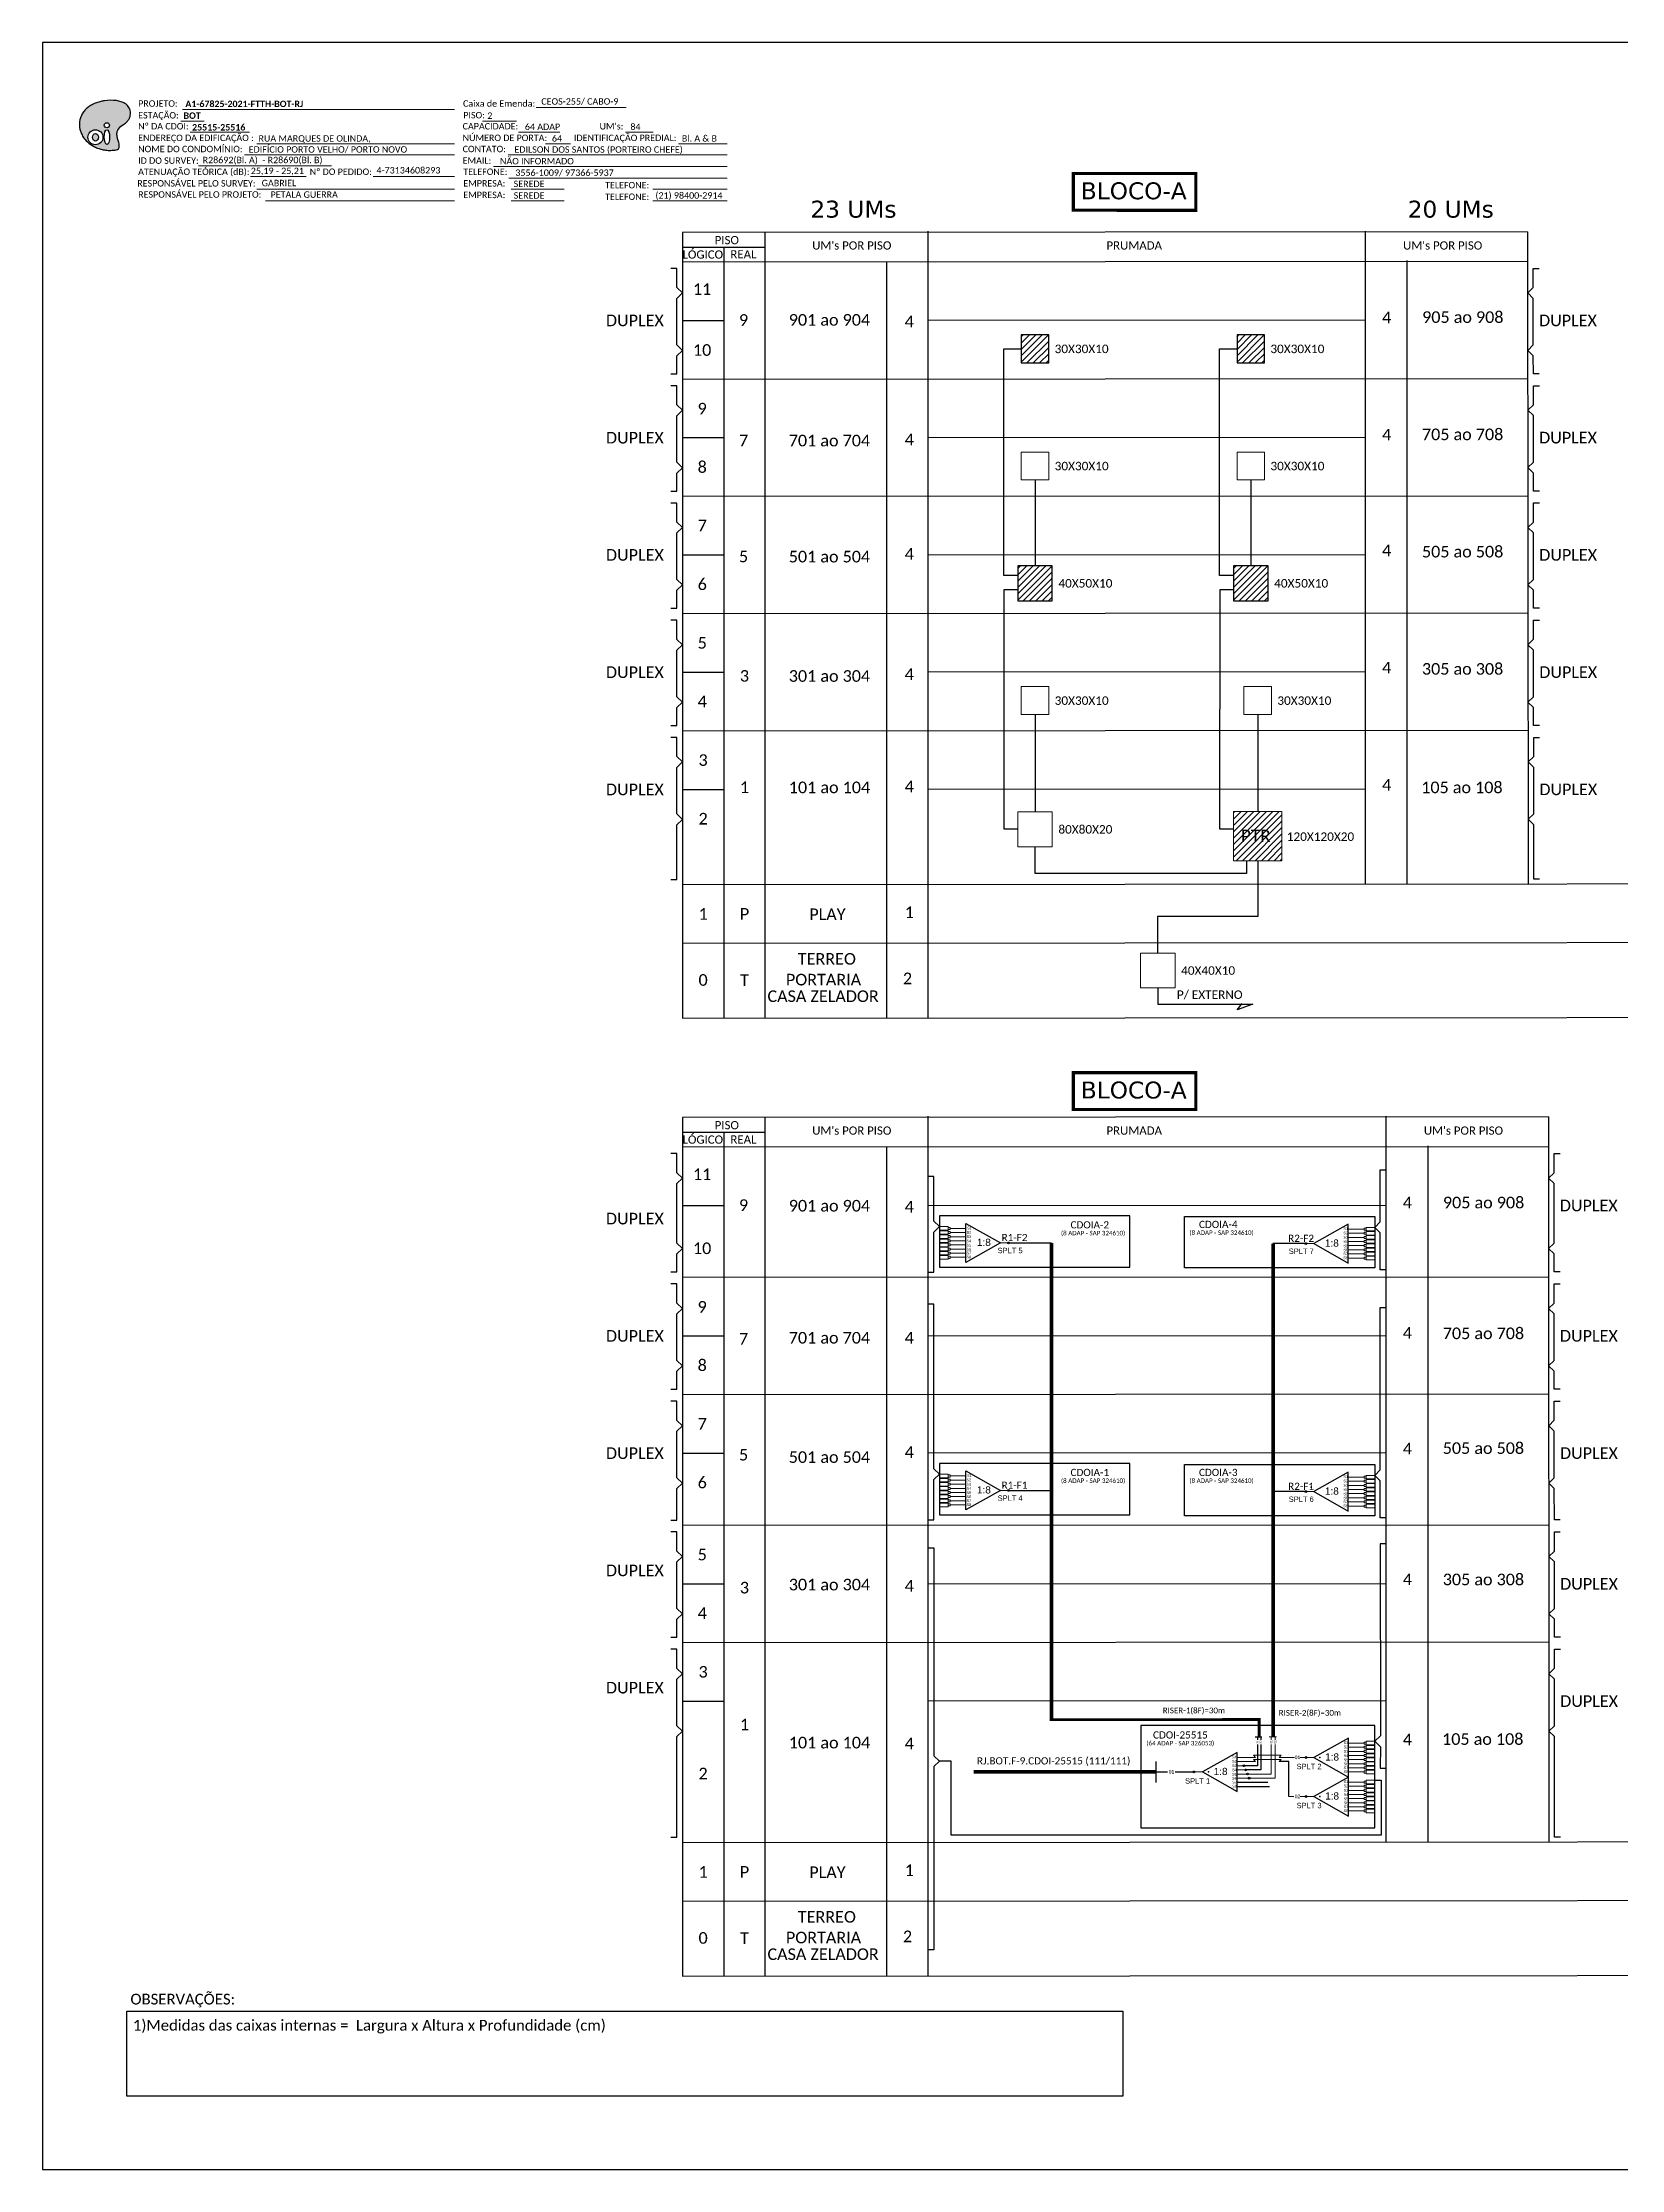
# Model space of a CAD drawing. Extents: x -4 to 1788, y 1 to 595.
# Drawn here: x -4 to 437, y 1 to 595 of the extents above; entities that cross this region are included whole.
import ezdxf
from ezdxf.enums import TextEntityAlignment as Align

# ---------------------------------------------------------------- set-up
doc = ezdxf.new("R2010")
doc.units = 0
doc.layers.add('CAP a instalar', color=1, linetype='Continuous')
doc.layers.add('label_cabos', color=7, linetype='Continuous')
doc.styles.add('ARIAL', font='arial.ttf')
doc.styles.add('MtXpl_Calibri', font='calibri.ttf')
doc.styles.add('siredit', font='verdana.ttf')
doc.styles.add('WMF-Calibri0', font='calibri.ttf')
doc.styles.add('WMF-Calibri1', font='calibrib.ttf')
doc.linetypes.add('RESERVA', pattern='A,0.5,-0.15,["RESERVA",Standard,S=0.18,R=0,X=0,Y=-0.1],-1.3', length=1.95)

# ---------------------------------------------------------------- blocks, each defined once
blk = doc.blocks.new('OI')
h = blk.add_hatch(color=40)
edge = h.paths.add_edge_path()
edge.add_spline(control_points=[(4.35, -0.67), (3.92, -0.99), (3.26, -1.5), (2.81, -2.59), (2.9, -3.5), (3.06, -4.27), (3.31, -4.85), (3.37, -5.39), (3.4, -5.88), (3.2, -6.4), (2.54, -6.61), (1.65, -6.63), (0.55, -6.67), (-0.56, -6.42), (-1.61, -6.14), (-2.77, -5.61), (-3.92, -4.77), (-4.89, -3.7), (-5.34, -2.65), (-5.6, -1.94), (-5.85, -0.96), (-5.71, 0.47), (-5.1, 2.02), (-4.14, 3.02), (-3.3, 3.61), (-2.37, 4.16), (-1.36, 4.44), (-0.56, 4.7), (0.79, 4.85), (2.24, 4.97), (3.79, 4.57), (4.67, 4.21), (5.44, 3.65), (5.76, 2.99), (6.03, 2.21), (6.01, 1.46), (5.72, 0.64), (5.31, 0.08), (4.88, -0.38), (4.51, -0.55), (4.35, -0.67)], knot_values=[0, 0, 0, 0, 1.60434, 2.417191, 3.427595, 4.282808, 4.776746, 5.304182, 5.888771, 6.258406, 6.858137, 7.79129, 8.986195, 10.124242, 11.187857, 12.242908, 13.953784, 15.414161, 16.515391, 17.349188, 17.675853, 19.552021, 21.515531, 22.568638, 23.63245, 24.621084, 25.782718, 26.745347, 27.142653, 29.870543, 31.004649, 31.921532, 32.709589, 33.801391, 34.042471, 35.192333, 35.971461, 36.628871, 37.254359, 37.836911, 37.836911, 37.836911, 37.836911], degree=3, periodic=0)
h.paths.add_polyline_path([(1.13, -0.87, -1), (-0.04, -0.87, -1)], flags=16)
edge = h.paths.add_edge_path(flags=16)
edge.add_ellipse((0.56, -3.59), major_axis=(-0.02, 1.71), ratio=0.361305, start_angle=0, end_angle=360)
h.paths.add_polyline_path([(-0.36, -3.62, -1), (-3.8, -3.62, -1)], flags=16)
edge = h.paths.add_edge_path(flags=0)
edge.add_ellipse((-2.08, -3.62), major_axis=(0, 0.885), ratio=0.758294, start_angle=0, end_angle=360)
at = {"color": 40}
for centre, radius in [((-2.08, -3.62), 1.72), ((0.54, -0.87), 0.587)]:
    blk.add_circle(centre, radius, dxfattribs=at)
blk.add_ellipse((-2.08, -3.62), major_axis=(0, 0.885), ratio=0.758294, start_param=-3.141592653589792, end_param=3.141592653589792, dxfattribs=at)
blk.add_ellipse((0.56, -3.59), major_axis=(-0.02, 1.71), ratio=0.361305, dxfattribs=at)
at = {"color": 40, "start_tangent": (-0.800898, -0.598801), "end_tangent": (-0.800898, -0.598801)}
blk.add_spline([(4.35, -0.67), (3.2, -1.78), (2.9, -2.54), (2.92, -3.55), (3.12, -4.38), (3.28, -4.85), (3.37, -5.37), (3.35, -5.95), (3.2, -6.29), (2.66, -6.55), (1.73, -6.63), (0.54, -6.62), (-0.58, -6.41), (-1.6, -6.11), (-2.56, -5.67), (-3.95, -4.67), (-4.89, -3.56), (-5.37, -2.56), (-5.64, -1.78), (-5.72, -1.46), (-5.63, 0.42), (-4.84, 2.22), (-4.13, 2.99), (-3.27, 3.62), (-2.4, 4.09), (-1.3, 4.47), (-0.37, 4.72), (0.02, 4.77), (2.75, 4.8), (3.85, 4.53), (4.69, 4.16), (5.31, 3.68), (5.85, 2.73), (5.93, 2.5), (5.94, 1.35), (5.67, 0.62), (5.29, 0.08), (4.84, -0.36), (4.35, -0.67)], degree=3, dxfattribs=at)
blk = doc.blocks.new('SPLITTER FUTURO')
blk.add_point((0, 0))
at = {"style": 'ARIAL', "text_generation_flag": 6, "flags": 4}
for tag, p, height in [('SPLT', (-6.22, -4.1), 1.5), ('INSTAL.', (-6.25, -6.09), 1.25)]:
    blk.add_attdef(tag, p, '', height=height, rotation=180, dxfattribs=at)
blk = doc.blocks.new('SPLT_1-8_SC-APC_ESQ')
at = {"color": 3, "lineweight": 0}
for points in [[(2.41, -3.02), (0, -3.02)], [(2.41, -4), (0, -4)], [(2.41, -4.17), (0, -4.17)], [(2.41, -5.16), (0, -5.16)], [(2.41, -5.32), (0, -5.32)], [(2.41, -3.02), (2.41, -4)], [(2.41, -4.17), (2.41, -5.16)], [(2.41, -5.32), (2.41, -6.31)], [(2.99, -3.51), (7.37, -3.51)], [(7.37, -4.66), (2.99, -4.66)], [(7.37, -5.82), (2.99, -5.82)], [(2.41, -6.31), (0, -6.31)], [(2.41, -6.48), (0, -6.48)], [(2.41, -7.46), (0, -7.46)], [(2.41, -7.63), (0, -7.63)], [(2.41, -8.62), (0, -8.62)], [(2.41, -8.78), (0, -8.78)], [(2.41, -9.77), (0, -9.77)], [(2.41, -9.94), (0, -9.94)], [(2.41, -10.92), (0, -10.92)], [(2.41, -11.09), (0, -11.09)], [(2.41, -6.48), (2.41, -7.46)], [(2.41, -7.63), (2.41, -8.62)], [(2.41, -8.78), (2.41, -9.77)], [(2.41, -9.94), (2.41, -10.92)], [(2.41, -11.09), (2.41, -12.08)], [(7.37, -6.97), (2.99, -6.97)], [(7.37, -8.12), (2.99, -8.12)], [(7.37, -9.28), (2.99, -9.28)], [(7.37, -10.43), (2.99, -10.43)], [(7.37, -11.58), (2.99, -11.58)], [(2.41, -12.08), (0, -12.08)]]:
    blk.add_lwpolyline(points, dxfattribs=at)
for points in [[(2.99, -3.22), (2.41, -3.22), (2.41, -3.8), (2.99, -3.8)], [(2.99, -4.38), (2.41, -4.38), (2.41, -4.95), (2.99, -4.95)], [(2.99, -5.53), (2.41, -5.53), (2.41, -6.1), (2.99, -6.1)], [(2.99, -6.68), (2.41, -6.68), (2.41, -7.26), (2.99, -7.26)], [(2.99, -7.84), (2.41, -7.84), (2.41, -8.41), (2.99, -8.41)], [(2.99, -8.99), (2.41, -8.99), (2.41, -9.56), (2.99, -9.56)], [(2.99, -10.14), (2.41, -10.14), (2.41, -10.72), (2.99, -10.72)], [(2.99, -11.3), (2.41, -11.3), (2.41, -11.87), (2.99, -11.87)]]:
    blk.add_lwpolyline(points, close=True, dxfattribs=at)
at = {"color": 1}
blk.add_lwpolyline([(7.37, -2.1), (17.04, -7.55), (7.37, -13), (7.37, -2.1)], dxfattribs=at)
at = {"color": 1, "lineweight": 0}
blk.add_lwpolyline([(17.04, -7.55), (19.26, -7.55)], dxfattribs=at)
at = {"color": 1, "style": 'ARIAL'}
for s, height, p in [('S3', 0.75, (7.55, -6.18)), ('S2', 0.75, (7.56, -4.97)), ('S1', 0.75, (7.7, -3.78)), ('S5', 0.75, (7.55, -8.57)), ('S4', 0.75, (7.55, -7.36)), ('S6', 0.75, (7.55, -9.69)), ('S7', 0.75, (7.55, -10.78)), ('S8', 0.75, (7.55, -11.9)), ('1:8', 2, (10.45, -8.4))]:
    blk.add_text(s, height=height, dxfattribs=at).set_placement(p)
blk = doc.blocks.new('SPLT_1-8_SC-APC')
at = {"color": 1}
blk.add_lwpolyline([(-7.37, -2.1), (-17.04, -7.55), (-7.37, -13), (-7.37, -2.1)], dxfattribs=at)
at = {"color": 3, "lineweight": 0}
for points in [[(-2.99, -3.51), (-7.37, -3.51)], [(-7.37, -4.66), (-2.99, -4.66)], [(-7.37, -5.82), (-2.99, -5.82)], [(-2.41, -3.02), (-2.41, -4)], [(-2.41, -3.02), (0, -3.02)], [(-2.41, -4), (0, -4)], [(-2.41, -4.17), (-2.41, -5.16)], [(-2.41, -4.17), (0, -4.17)], [(-2.41, -5.16), (0, -5.16)], [(-2.41, -5.32), (-2.41, -6.31)], [(-2.41, -5.32), (0, -5.32)], [(-7.37, -6.97), (-2.99, -6.97)], [(-7.37, -8.12), (-2.99, -8.12)], [(-7.37, -9.28), (-2.99, -9.28)], [(-7.37, -10.43), (-2.99, -10.43)], [(-7.37, -11.58), (-2.99, -11.58)], [(-2.41, -6.31), (0, -6.31)], [(-2.41, -6.48), (-2.41, -7.46)], [(-2.41, -6.48), (0, -6.48)], [(-2.41, -7.46), (0, -7.46)], [(-2.41, -7.63), (-2.41, -8.62)], [(-2.41, -7.63), (0, -7.63)], [(-2.41, -8.62), (0, -8.62)], [(-2.41, -8.78), (-2.41, -9.77)], [(-2.41, -8.78), (0, -8.78)], [(-2.41, -9.77), (0, -9.77)], [(-2.41, -9.94), (-2.41, -10.92)], [(-2.41, -9.94), (0, -9.94)], [(-2.41, -10.92), (0, -10.92)], [(-2.41, -11.09), (-2.41, -12.08)], [(-2.41, -11.09), (0, -11.09)], [(-2.41, -12.08), (0, -12.08)]]:
    blk.add_lwpolyline(points, dxfattribs=at)
for points in [[(-2.99, -3.22), (-2.41, -3.22), (-2.41, -3.8), (-2.99, -3.8)], [(-2.99, -4.38), (-2.41, -4.38), (-2.41, -4.95), (-2.99, -4.95)], [(-2.99, -5.53), (-2.41, -5.53), (-2.41, -6.1), (-2.99, -6.1)], [(-2.99, -6.68), (-2.41, -6.68), (-2.41, -7.26), (-2.99, -7.26)], [(-2.99, -7.84), (-2.41, -7.84), (-2.41, -8.41), (-2.99, -8.41)], [(-2.99, -8.99), (-2.41, -8.99), (-2.41, -9.56), (-2.99, -9.56)], [(-2.99, -10.14), (-2.41, -10.14), (-2.41, -10.72), (-2.99, -10.72)], [(-2.99, -11.3), (-2.41, -11.3), (-2.41, -11.87), (-2.99, -11.87)]]:
    blk.add_lwpolyline(points, close=True, dxfattribs=at)
at = {"color": 1, "lineweight": 0}
blk.add_lwpolyline([(-17.04, -7.55), (-19.26, -7.55)], dxfattribs=at)
at = {"color": 1, "style": 'ARIAL'}
for s, height, p in [('S1', 0.75, (-8.74, -3.78)), ('S2', 0.75, (-8.74, -4.97)), ('S3', 0.75, (-8.74, -6.18)), ('1:8', 2, (-13.91, -8.4)), ('S4', 0.75, (-8.74, -7.36)), ('S5', 0.75, (-8.74, -8.57)), ('S6', 0.75, (-8.74, -9.69)), ('S7', 0.75, (-8.74, -10.78)), ('S8', 0.75, (-8.74, -11.9))]:
    blk.add_text(s, height=height, dxfattribs=at).set_placement(p)
blk = doc.blocks.new('SPLITTER_')
blk.add_point((0, 0))
at = {"style": 'ARIAL', "flags": 4}
blk.add_attdef('SPLT', (0, -3.26), '', height=1.5, dxfattribs=at)

msp = doc.modelspace()

# ---------------------------------------------------------------- hatches: boundary and pattern name
h = msp.add_hatch()
h.set_pattern_fill('ANSI31', color=1, scale=10, style=0)
h.set_pattern_definition([(45, (-349.6824, 118.3295), (-0.8838835, 0.8838835), [])])
h.paths.add_polyline_path([(277.23, 513.59), (269.57, 513.61), (269.57, 505.87), (277.23, 505.85)])
h.paths.add_polyline_path([(273.82, 506.65), (273.82, 511.79)], flags=16)
h = msp.add_hatch()
h.set_pattern_fill('ANSI31', color=1, scale=10, style=0)
h.set_pattern_definition([(45, (-289.4139, 118.3295), (-0.8838835, 0.8838835), [])])
h.paths.add_polyline_path([(337.5, 513.59), (329.83, 513.61), (329.84, 505.87), (337.5, 505.85)])
h.paths.add_polyline_path([(334.09, 506.65), (334.09, 511.79)], flags=16)
h = msp.add_hatch()
h.set_pattern_fill('ANSI31', color=1, scale=10, style=0)
h.set_pattern_definition([(45, (-348.6723, 53.8315), (-0.8838835, 0.8838835), [])])
h.paths.add_polyline_path([(278.24, 449.09), (268.67, 449.09), (268.67, 439.39), (278.24, 439.39)])
h.paths.add_polyline_path([(274.83, 442.15), (274.83, 447.3)], flags=16)
h = msp.add_hatch()
h.set_pattern_fill('ANSI31', color=1, scale=10, style=0)
h.set_pattern_definition([(45, (-288.4038, 53.8315), (-0.8838835, 0.8838835), [])])
h.paths.add_polyline_path([(338.51, 449.09), (328.94, 449.09), (328.94, 439.39), (338.51, 439.39)])
h.paths.add_polyline_path([(335.1, 442.15), (335.1, 447.3)], flags=16)
h = msp.add_hatch()
h.set_pattern_fill('ANSI31', color=1, scale=10, style=0)
h.set_pattern_definition([(45, (-319.538, -17.2153), (-0.8838835, 0.8838835), [])])
h.paths.add_polyline_path([(342.39, 380.51), (328.82, 380.51), (328.82, 366.75), (342.39, 366.75)])
h.paths.add_polyline_path([(330.06, 371.1), (340.14, 371.1), (340.14, 376.25), (330.06, 376.25)], flags=24)
h = msp.add_hatch(color=3)
h.dxf.hatch_style = 1
edge = h.paths.add_edge_path()
edge.add_arc((265.99, 260.03), 0.242, 0, 360)
h = msp.add_hatch(color=3)
h.dxf.hatch_style = 1
edge = h.paths.add_edge_path()
edge.add_arc((349.03, 259.83), 0.242, 0, 360)
h = msp.add_hatch(color=3)
h.dxf.hatch_style = 1
edge = h.paths.add_edge_path()
edge.add_arc((265.99, 190.89), 0.242, 0, 360)
h = msp.add_hatch(color=3)
h.dxf.hatch_style = 1
edge = h.paths.add_edge_path()
edge.add_arc((349.03, 190.57), 0.242, 0, 360)
h = msp.add_hatch(color=3)
h.dxf.hatch_style = 1
edge = h.paths.add_edge_path()
edge.add_arc((331.73, 114), 0.242, 0, 360)
h = msp.add_hatch(color=3)
h.dxf.hatch_style = 1
edge = h.paths.add_edge_path()
edge.add_arc((332.23, 112.85), 0.242, 0, 360)
h = msp.add_hatch(color=3)
h.dxf.hatch_style = 1
edge = h.paths.add_edge_path()
edge.add_arc((349.09, 116.31), 0.242, 0, 360)
h = msp.add_hatch(color=3)
h.dxf.hatch_style = 1
edge = h.paths.add_edge_path()
edge.add_arc((317.74, 112.28), 0.242, 0, 360)
h = msp.add_hatch(color=3)
h.dxf.hatch_style = 1
edge = h.paths.add_edge_path()
edge.add_arc((332.73, 111.7), 0.242, 0, 360)
h = msp.add_hatch(color=3)
h.dxf.hatch_style = 1
edge = h.paths.add_edge_path()
edge.add_arc((333.23, 110.54), 0.242, 0, 360)
h = msp.add_hatch(color=3)
h.dxf.hatch_style = 1
edge = h.paths.add_edge_path()
edge.add_arc((349.09, 105.41), 0.242, 0, 360)

# ---------------------------------------------------------------- linework, layer by layer
for p, q in [((837.17, 595.26), (-3.83, 595.26)), ((-3.83, 595.26), (-3.83, 1.26)), ((-3.83, 1.26), (837.17, 1.26))]:
    msp.add_line(p, q)
at = {"color": 5}
for p, q in [((265.99, 260.03), (278.01, 260.03)), ((265.99, 190.89), (278.01, 190.89))]:
    msp.add_line(p, q, dxfattribs=at)
at = {"color": 6}
for p, q in [((349.03, 259.83), (339.82, 259.83)), ((349.03, 190.57), (339.82, 190.57))]:
    msp.add_line(p, q, dxfattribs=at)
at = {"color": 7, "lineweight": 0}
for points in [[(35.28, 576.58), (111.25, 576.58)], [(134.09, 577.07), (159.22, 577.07)], [(34.76, 573.3), (41.31, 573.3)], [(119.05, 573.34), (128.53, 573.34)], [(37.42, 570.23), (53.98, 570.23)], [(55.99, 566.99), (111.25, 566.99)], [(129.1, 570.23), (140.71, 570.23)], [(136.68, 566.99), (143.62, 566.99)], [(159.04, 570.23), (166.7, 570.23)], [(173.85, 566.99), (187.41, 566.99)], [(39.74, 560.82), (76.85, 560.82)], [(52.58, 563.88), (111.25, 563.88)], [(122.17, 560.64), (187.44, 560.64)], [(126.21, 563.88), (187.44, 563.88)], [(54.28, 557.85), (69.85, 557.85)], [(55.99, 554.29), (111.25, 554.29)], [(88.51, 557.85), (111.27, 557.85)], [(126.46, 557.41), (187.44, 557.41)], [(127.07, 554.29), (141.86, 554.29)], [(166.67, 554.29), (187.44, 554.29)], [(58.48, 551.06), (111.25, 551.06)], [(127.07, 551.06), (141.86, 551.06)], [(166.67, 551.06), (187.44, 551.06)], [(329.85, 116.31), (334.96, 116.31)], [(329.85, 115.16), (331.23, 115.16)], [(329.85, 115.16), (334.96, 115.16)], [(329.85, 114), (331.73, 114)], [(334.96, 116.31), (334.4, 116.93), (334.93, 116.93)], [(334.96, 115.16), (334.4, 115.78), (334.93, 115.78)], [(341.61, 116.31), (342.16, 116.93), (334.93, 116.93)], [(341.61, 115.16), (342.16, 115.78), (334.93, 115.78)], [(345.86, 116.31), (341.61, 116.31)], [(348.84, 116.31), (347.46, 116.31)], [(329.85, 112.85), (332.23, 112.85)], [(329.85, 111.7), (332.73, 111.7)], [(329.85, 110.54), (333.23, 110.54)], [(345.71, 105.41), (344.33, 105.41)], [(348.84, 105.41), (347.46, 105.41)]]:
    msp.add_lwpolyline(points, dxfattribs=at)
for points in [[(174.9, 542.25), (174.9, 322.8), (669.07, 323.15), (669.07, 542.6)], [(198.05, 322.81), (198.05, 542.25)], [(243.51, 322.85), (243.51, 542.6)], [(365.7, 360.25), (365.7, 542.6)], [(411.01, 542.41), (411.14, 360.27)], [(186.48, 538.13), (186.48, 322.8)], [(231.93, 534.07), (231.93, 322.84)], [(377.27, 534.37), (377.27, 360.26)], [(174.9, 517.67), (186.48, 517.67)], [(243.51, 517.7), (365.7, 517.79)], [(174.9, 501.28), (411.04, 501.45)], [(174.9, 484.91), (186.48, 484.92)], [(243.51, 484.96), (365.7, 485.05)], [(174.9, 468.53), (411.07, 468.7)], [(174.9, 452.16), (186.48, 452.17)], [(243.51, 452.22), (365.7, 452.31)], [(174.9, 435.79), (411.09, 435.96)], [(174.9, 419.42), (186.48, 419.43)], [(243.51, 419.47), (365.7, 419.57)], [(174.9, 403.05), (411.11, 403.21)], [(174.9, 386.67), (186.48, 386.68)], [(243.51, 386.73), (365.7, 386.83)], [(174.9, 360.1), (669.07, 360.45)], [(174.9, 343.73), (669.07, 344.08)], [(174.9, 295.05), (174.9, 55.26), (674.88, 55.61), (674.88, 295.4)], [(198.05, 55.27), (198.05, 295.05)], [(243.51, 55.31), (243.51, 295.4)], [(371.52, 92.71), (371.52, 295.4)], [(416.83, 295.22), (416.95, 92.73)], [(186.48, 290.94), (186.48, 55.27)], [(231.93, 286.87), (231.93, 55.3)], [(383.09, 287.18), (383.09, 92.72)], [(174.9, 270.47), (186.48, 270.48)], [(243.51, 270.51), (371.52, 270.59)], [(174.9, 250.43), (416.86, 250.59)], [(174.9, 234.05), (186.48, 234.06)], [(243.51, 234.11), (371.52, 234.19)], [(174.9, 217.68), (416.88, 217.85)], [(174.9, 201.31), (186.48, 201.32)], [(243.51, 201.36), (371.52, 201.46)], [(174.9, 181.17), (416.9, 181.33)], [(174.9, 164.79), (186.48, 164.8)], [(243.51, 164.85), (371.52, 164.95)], [(174.9, 148.42), (416.93, 148.59)], [(174.9, 132.05), (186.48, 132.06)], [(243.51, 132.11), (371.52, 132.2)], [(174.9, 92.56), (674.88, 92.91)], [(174.9, 76.19), (674.88, 76.54)]]:
    msp.add_lwpolyline(points)
at = {"color": 0}
for points in [[(411.01, 542.41), (174.9, 542.25)], [(174.9, 538.13), (198.05, 538.13)], [(174.9, 534.02), (411.02, 534.19)], [(416.83, 295.22), (174.9, 295.05)], [(174.9, 290.94), (198.05, 290.94)], [(174.9, 286.83), (416.83, 286.99)]]:
    msp.add_lwpolyline(points, dxfattribs=at)
at = {"color": 1}
for points in [[(171.68, 502.76), (173.33, 502.76), (173.34, 507.78), (174.9, 509.29), (173.34, 510.8), (173.34, 523.81), (174.9, 525.32), (173.34, 526.83), (173.34, 532.16), (171.69, 532.16)], [(414.26, 502.76), (412.61, 502.76), (412.6, 507.78), (411.04, 509.29), (412.6, 510.8), (412.6, 523.81), (411.04, 525.32), (412.6, 526.83), (412.6, 532.16), (414.26, 532.16)], [(171.68, 469.99), (173.33, 469.99), (173.34, 475.02), (174.9, 476.53), (173.34, 478.04), (173.34, 491.05), (174.9, 492.56), (173.34, 494.07), (173.34, 499.4), (171.69, 499.4)], [(414.29, 470.01), (412.64, 470.01), (412.63, 475.04), (411.06, 476.55), (412.63, 478.06), (412.63, 491.07), (411.06, 492.58), (412.63, 494.08), (412.63, 499.42), (414.28, 499.42)], [(171.68, 437.25), (173.33, 437.25), (173.34, 442.28), (174.9, 443.78), (173.34, 445.29), (173.34, 458.31), (174.9, 459.81), (173.34, 461.32), (173.34, 466.66), (171.69, 466.66)], [(414.31, 437.27), (412.66, 437.27), (412.65, 442.3), (411.08, 443.8), (412.65, 445.31), (412.65, 458.33), (411.08, 459.83), (412.65, 461.34), (412.65, 466.67), (414.3, 466.68)], [(171.68, 404.51), (173.33, 404.51), (173.34, 409.53), (174.9, 411.04), (173.34, 412.55), (173.34, 425.56), (174.9, 427.07), (173.34, 428.58), (173.34, 433.91), (171.69, 433.91)], [(414.33, 404.53), (412.68, 404.53), (412.67, 409.55), (411.11, 411.06), (412.67, 412.57), (412.67, 425.58), (411.11, 427.09), (412.67, 428.6), (412.67, 433.93), (414.32, 433.93)], [(171.68, 361.56), (173.33, 361.56), (173.34, 376.79), (174.9, 378.3), (173.34, 379.81), (173.34, 392.82), (174.9, 394.33), (173.34, 395.83), (173.34, 401.17), (171.69, 401.17)], [(414.36, 361.58), (412.71, 361.58), (412.7, 376.81), (411.13, 378.32), (412.7, 379.82), (412.7, 392.84), (411.13, 394.34), (412.7, 395.85), (412.7, 401.19), (414.35, 401.19)], [(307.7, 331.22), (307.7, 326.67), (334.24, 326.67)], [(329.83, 325.08), (331.23, 326.91)], [(334.24, 326.67), (329.83, 325.08)], [(171.68, 251.91), (173.33, 251.9), (173.34, 256.93), (174.9, 258.44), (173.34, 259.95), (173.34, 276.62), (174.9, 278.12), (173.34, 279.63), (173.34, 284.97), (171.69, 284.97)], [(420.08, 251.91), (418.43, 251.9), (418.42, 256.93), (416.85, 258.44), (418.42, 259.95), (418.42, 276.62), (416.85, 278.12), (418.42, 279.63), (418.42, 284.97), (420.07, 284.97)], [(171.68, 219.14), (173.33, 219.14), (173.34, 224.17), (174.9, 225.68), (173.34, 227.18), (173.34, 240.2), (174.9, 241.71), (173.34, 243.21), (173.34, 248.55), (171.69, 248.55)], [(420.1, 219.16), (418.45, 219.16), (418.44, 224.19), (416.87, 225.69), (418.44, 227.2), (418.44, 240.22), (416.87, 241.72), (418.44, 243.23), (418.44, 248.57), (420.09, 248.57)], [(171.68, 182.63), (173.33, 182.63), (173.34, 191.43), (174.9, 192.93), (173.34, 194.44), (173.34, 207.46), (174.9, 208.96), (173.34, 210.47), (173.34, 215.8), (171.69, 215.8)], [(420.12, 182.65), (418.47, 182.65), (418.46, 191.44), (416.9, 192.95), (418.46, 194.46), (418.46, 207.47), (416.9, 208.98), (418.46, 210.49), (418.46, 215.82), (420.11, 215.82)], [(171.68, 149.88), (173.33, 149.88), (173.34, 154.91), (174.9, 156.42), (173.34, 157.93), (173.34, 170.94), (174.9, 172.45), (173.34, 173.95), (173.34, 179.29), (171.69, 179.29)], [(420.15, 149.9), (418.5, 149.9), (418.49, 154.93), (416.92, 156.44), (418.49, 157.94), (418.49, 170.96), (416.92, 172.47), (418.49, 173.97), (418.49, 179.31), (420.14, 179.31)], [(171.68, 94.02), (173.33, 94.02), (173.34, 122.17), (174.9, 123.67), (173.34, 125.18), (173.34, 138.2), (174.9, 139.7), (173.34, 141.21), (173.34, 146.54), (171.69, 146.55)], [(420.17, 94.04), (418.52, 94.04), (418.51, 122.18), (416.94, 123.69), (418.51, 125.2), (418.51, 138.21), (416.94, 139.72), (418.51, 141.23), (418.51, 146.56), (420.16, 146.56)], [(307.28, 109.37), (307.28, 115.21)], [(329.85, 117.72), (320.19, 112.27), (329.85, 106.82), (329.85, 117.72)]]:
    msp.add_lwpolyline(points, dxfattribs=at)
for points in [[(277.23, 513.62), (269.57, 513.62), (269.57, 505.85), (277.23, 505.85)], [(337.5, 513.62), (329.83, 513.62), (329.83, 505.85), (337.5, 505.85)], [(278.24, 449.12), (268.61, 449.12), (268.61, 439.36), (278.24, 439.36)], [(338.51, 449.12), (328.88, 449.12), (328.88, 439.36), (338.51, 439.36)], [(299.86, 267.58), (246.73, 267.58), (246.73, 253.26), (299.86, 253.26)], [(315.16, 267.38), (368.29, 267.38), (368.29, 253.06), (315.16, 253.06)], [(299.86, 198.44), (246.73, 198.44), (246.73, 184.12), (299.86, 184.12)], [(315.16, 198.12), (368.29, 198.12), (368.29, 183.8), (315.16, 183.8)], [(368.35, 125.28), (302.95, 125.28), (302.95, 96.7), (368.35, 96.7)]]:
    msp.add_lwpolyline(points, close=True, dxfattribs=at)
at = {"color": 3}
for points in [[(268.61, 446.39), (264.69, 446.39), (264.68, 509.74), (269.57, 509.74)], [(328.88, 446.39), (324.96, 446.39), (324.95, 509.74), (329.83, 509.74)], [(273.41, 473.12), (273.42, 449.12)], [(333.68, 473.12), (333.69, 449.12)], [(268.6, 375.53), (264.8, 375.53), (264.81, 442.51), (268.61, 442.51)], [(328.87, 375.53), (325.07, 375.53), (325.08, 442.51), (328.88, 442.51)], [(273.41, 407.62), (273.41, 380.41)], [(335.61, 407.62), (335.61, 380.41)], [(332.48, 366.75), (332.48, 363.19), (273.41, 363.19), (273.41, 370.65)], [(335.61, 366.75), (335.61, 351.21), (307.64, 351.21), (307.64, 340.98)], [(371.52, 252.46), (369.86, 252.46), (369.86, 262.86), (368.29, 264.36), (369.86, 265.87), (369.86, 280.39), (371.51, 280.39)], [(243.51, 251.83), (245.16, 251.83), (245.16, 263.05), (246.73, 264.56), (245.16, 266.07), (245.16, 278.57), (243.51, 278.57)], [(243.51, 182.69), (245.16, 182.69), (245.16, 193.91), (246.73, 195.42), (245.16, 196.93), (245.16, 242.94), (243.51, 242.94)], [(371.52, 183.2), (369.86, 183.2), (369.86, 193.6), (368.29, 195.1), (369.86, 196.61), (369.86, 241.95), (371.51, 241.95)], [(243.5, 174.87), (245.15, 174.87), (245.16, 116.76), (246.73, 115.26), (245.16, 113.75), (245.16, 111.19), (245.16, 111.19), (245.16, 98.56), (245.16, 62.63), (243.51, 62.63)], [(371.52, 175.97), (369.86, 175.97), (369.91, 122.35), (368.35, 120.84), (369.92, 119.33), (369.86, 113.36), (369.86, 113.36), (369.86, 113.36), (369.86, 113.36), (371.52, 113.36)], [(249.97, 115.26), (246.72, 115.26)], [(368.29, 109.94), (370.07, 109.94), (370.07, 94.59), (249.98, 94.59), (249.97, 115.26)], [(307.28, 112.29), (310.44, 112.29)], [(312.51, 112.28), (317.74, 112.28)]]:
    msp.add_lwpolyline(points, dxfattribs=at)
at = {"lineweight": 0}
for points in [[(277.24, 480.89), (269.58, 480.89), (269.58, 473.12), (277.24, 473.12)], [(337.51, 480.89), (329.85, 480.89), (329.85, 473.12), (337.51, 473.12)], [(277.24, 415.39), (269.58, 415.39), (269.58, 407.62), (277.24, 407.62)], [(339.44, 415.39), (331.77, 415.39), (331.77, 407.62), (339.44, 407.62)], [(278.23, 380.41), (268.6, 380.41), (268.6, 370.65), (278.23, 370.65)], [(312.52, 340.98), (302.89, 340.98), (302.89, 331.22), (312.52, 331.22)]]:
    msp.add_lwpolyline(points, close=True, dxfattribs=at)
at = {"color": 1, "lineweight": 0}
msp.add_lwpolyline([(342.39, 380.51), (328.82, 380.51), (328.82, 366.75), (342.39, 366.75)], close=True, dxfattribs=at)
at = {"color": 5}
msp.add_lwpolyline([(335.99, 122.12, 0.8, 0.8, 0), (335.99, 126.9, 0.8, 0.8, 0), (278.01, 126.87, 1, 1, 0), (278.01, 260.03, 1, 1, 0)], format="xyseb", dxfattribs=at)
at = {"color": 6, "const_width": 1}
msp.add_lwpolyline([(339.94, 122.12), (339.94, 259.83)], dxfattribs=at)
at = {"color": 5}
for points in [[(335.51, 119.97), (335.51, 114), (331.73, 114)], [(336.44, 119.97), (336.44, 112.85), (332.23, 112.85)], [(334.92, 122.12), (336.79, 122.12)], [(335.51, 122.12), (335.51, 121.25)], [(336.44, 122.12), (336.44, 121.25)]]:
    msp.add_lwpolyline(points, dxfattribs=at)
at = {"color": 6, "lineweight": 0}
for points in [[(332.97, 111.7), (339.37, 111.7), (339.37, 119.97)], [(333.47, 110.54), (340.52, 110.54), (340.52, 119.97)], [(338.77, 122.12), (340.88, 122.12)], [(339.37, 122.12), (339.37, 121.25)], [(340.53, 122.12), (340.53, 121.25)]]:
    msp.add_lwpolyline(points, dxfattribs=at)
at = {"color": 7}
msp.add_lwpolyline([(344.33, 105.41), (344.33, 115.16), (341.61, 115.16)], dxfattribs=at)
at = {"color": 1, "const_width": 1}
msp.add_lwpolyline([(256.31, 112.29), (307.28, 112.29)], dxfattribs=at)
at = {"color": 1, "lineweight": 0}
msp.add_lwpolyline([(320.19, 112.27), (317.96, 112.27)], dxfattribs=at)
at = {"color": 8, "linetype": 'RESERVA', "ltscale": 4}
for points in [[(329.85, 109.39), (338.42, 109.39)], [(329.85, 108.24), (338.92, 108.24)]]:
    msp.add_lwpolyline(points, dxfattribs=at)
at = {"color": 0}
msp.add_lwpolyline([(19.73, 45.46), (297.98, 45.46), (297.98, 21.75), (19.73, 21.75)], close=True, dxfattribs=at)
at = {"color": 3}
for centre in [(265.99, 260.03), (349.03, 259.83), (265.99, 190.89), (349.03, 190.57), (331.73, 114), (332.23, 112.85), (349.09, 116.31), (317.74, 112.28), (332.73, 111.7), (333.23, 110.54), (349.09, 105.41)]:
    msp.add_circle(centre, 0.242, dxfattribs=at)
at = {"layer": 'CAP a instalar', "color": 7, "linetype": 'Continuous', "ltscale": 5, "const_width": 0.876}
for points in [[(284.09, 558.71), (318.34, 558.7), (318.34, 548.41), (284.09, 548.42)], [(284.09, 307.58), (318.34, 307.57), (318.34, 297.28), (284.09, 297.3)]]:
    msp.add_lwpolyline(points, close=True, dxfattribs=at)

# ---------------------------------------------------------------- block references
at = {"color": 7, "xscale": 1.213923925163967, "yscale": 1.213923925163967, "zscale": 1.213923925163967, "rotation": 0.1532896023949059}
msp.add_blockref('OI', (13.47, 573.2), dxfattribs=at)
for p in [(246.73, 267.58), (246.73, 198.44)]:
    msp.add_blockref('SPLT_1-8_SC-APC_ESQ', p)
at = {"color": 3}
for p in [(368.29, 267.38), (368.29, 198.12), (368.35, 123.85), (368.35, 112.96)]:
    msp.add_blockref('SPLT_1-8_SC-APC', p, dxfattribs=at)
ref = msp.add_blockref('SPLITTER FUTURO', (264.52, 261.25), dxfattribs=dict(xscale=-1))
ref.add_attrib('SPLT', 'SPLT 5', (262.95, 257.15), dxfattribs={"height": 1.5, "rotation": 180, "style": 'ARIAL', "text_generation_flag": 6})
ref = msp.add_blockref('SPLITTER FUTURO', (350.5, 261.05))
ref.add_attrib('SPLT', 'SPLT 7', (344.27, 256.95), dxfattribs={"height": 1.5, "rotation": 180, "style": 'ARIAL', "text_generation_flag": 6})
ref = msp.add_blockref('SPLITTER FUTURO', (264.52, 192.1), dxfattribs=dict(xscale=-1))
ref.add_attrib('SPLT', 'SPLT 4', (262.95, 188.01), dxfattribs={"height": 1.5, "rotation": 180, "style": 'ARIAL', "text_generation_flag": 6})
ref = msp.add_blockref('SPLITTER FUTURO', (350.5, 191.79))
ref.add_attrib('SPLT', 'SPLT 6', (344.27, 187.69), dxfattribs={"height": 1.5, "rotation": 180, "style": 'ARIAL', "text_generation_flag": 6})
ref = msp.add_blockref('SPLITTER_', (352.99, 116.31), dxfattribs=dict(xscale=-1))
ref.add_attrib('SPLT', 'SPLT 2', (346.46, 113.05), dxfattribs={"height": 1.5, "style": 'ARIAL'})
ref = msp.add_blockref('SPLITTER_', (321.87, 112.27), dxfattribs=dict(xscale=-1))
ref.add_attrib('SPLT', 'SPLT 1', (315.34, 109.01), dxfattribs={"height": 1.5, "style": 'ARIAL'})
ref = msp.add_blockref('SPLITTER_', (352.99, 105.41), dxfattribs=dict(xscale=-1))
ref.add_attrib('SPLT', 'SPLT 3', (346.46, 102.15), dxfattribs={"height": 1.5, "style": 'ARIAL'})

# ---------------------------------------------------------------- texts
at = {"color": 7, "lineweight": 0, "style": 'WMF-Calibri0'}
for s, height, p in [('PROJETO:', 1.793, (22.88, 577.33)), ('ESTAÇÃO:', 1.793, (22.88, 574.05)), ('Caixa de Emenda:', 1.7927, (113.63, 577.33)), ('Nº DA CDOI:', 1.7927, (22.88, 570.98)), ('CAPACIDADE:', 1.7927, (113.52, 570.98)), ('PISO:', 1.793, (113.7, 574.09)), ("UM's:", 1.793, (151.77, 570.98)), ('ENDEREÇO DA EDIFICAÇÃO :', 1.7927, (22.88, 567.74)), ('NOME DO CONDOMÍNIO:', 1.7927, (22.88, 564.63)), ('CONTATO:', 1.793, (113.52, 564.63)), ('NÚMERO DE PORTA:', 1.7927, (113.52, 567.74)), ('IDENTIFICAÇÃO PREDIAL:', 1.7927, (144.61, 567.74)), ('ATENUAÇÃO TEÓRICA (dB):', 1.7927, (22.88, 558.28)), ('ID DO SURVEY:', 1.7927, (22.88, 561.39)), ('Nº DO PEDIDO:', 1.7927, (70.8, 558.28)), ('EMAIL:', 1.793, (113.52, 561.39)), ('TELEFONE:', 1.793, (113.71, 558.28)), ('RESPONSÁVEL PELO SURVEY:', 1.7927, (22.63, 555.04)), ('RESPONSÁVEL PELO PROJETO:', 1.7927, (22.88, 551.93)), ('EMPRESA:', 1.793, (113.71, 555.04)), ('EMPRESA:', 1.793, (113.71, 551.8)), ('TELEFONE:', 1.793, (153.31, 554.54)), ('TELEFONE:', 1.793, (153.31, 551.3))]:
    msp.add_text(s, height=height, dxfattribs=at).set_placement(p)
at = {"color": 7}
for s, height, style, p in [('A1-67825-2021-FTTH-BOT-RJ', 1.7927, 'WMF-Calibri1', (36.07, 577.23)), ('CEOS-255/ CABO-9', 1.7927, 'WMF-Calibri0', (135.49, 577.91)), ('BOT', 1.793, 'WMF-Calibri1', (35.56, 573.95)), ('2', 1.79, 'WMF-Calibri0', (120.4, 573.94)), (' 64 ADAP', 1.793, 'WMF-Calibri0', (130.27, 570.85)), ('84', 1.793, 'WMF-Calibri0', (160.39, 570.83)), ('EDIFÍCIO PORTO VELHO/ PORTO NOVO', 1.7927, 'WMF-Calibri0', (53.76, 564.51)), ('RUA MARQUES DE OLINDA, ', 1.7927, 'WMF-Calibri0', (56.5, 567.58)), ('EDILSON DOS SANTOS (PORTEIRO CHEFE)', 1.7927, 'WMF-Calibri0', (127.99, 564.48)), ('64', 1.793, 'WMF-Calibri0', (138.46, 567.59)), ('Bl. A & B', 1.793, 'WMF-Calibri0', (174.74, 567.59)), ('R28692(Bl. A)  - R28690(Bl. B)', 1.7927, 'WMF-Calibri0', (40.9, 561.56)), ('25,19 - 25,21', 1.7927, 'WMF-Calibri0', (54.35, 558.52)), ('4-73134608293', 1.7927, 'WMF-Calibri0', (89.45, 558.69)), ('NÃO INFORMADO', 1.7927, 'WMF-Calibri0', (123.95, 561.24)), ('3556-1009/ 97366-5937', 1.7927, 'WMF-Calibri0', (128.24, 558.01)), ('GABRIEL', 1.793, 'WMF-Calibri0', (57.39, 555.13)), ('PETALA GUERRA', 1.7927, 'WMF-Calibri0', (59.88, 551.9)), ('SEREDE', 1.793, 'WMF-Calibri0', (127.77, 554.89)), ('SEREDE', 1.793, 'WMF-Calibri0', (127.77, 551.66)), ('(21) 98400-2914', 1.7927, 'WMF-Calibri0', (167.37, 551.66)), ('901 ao 904', 3.24, 'WMF-Calibri0', (204.62, 516.19)), ('905 ao 908', 3.24, 'WMF-Calibri0', (381.54, 516.95)), ('30X30X10', 2.373, 'WMF-Calibri0', (278.88, 508.52)), ('30X30X10', 2.373, 'WMF-Calibri0', (339.15, 508.52)), ('705 ao 708', 3.24, 'WMF-Calibri0', (381.49, 484.21)), ('701 ao 704', 3.24, 'WMF-Calibri0', (204.62, 482.48)), ('30X30X10', 2.373, 'WMF-Calibri0', (278.89, 475.79)), ('30X30X10', 2.373, 'WMF-Calibri0', (339.16, 475.79)), ('501 ao 504', 3.24, 'WMF-Calibri0', (204.62, 450.07)), ('505 ao 508', 3.24, 'WMF-Calibri0', (381.49, 451.46)), ('40X50X10', 2.373, 'WMF-Calibri0', (279.94, 443.05)), ('40X50X10', 2.373, 'WMF-Calibri0', (340.21, 443.05)), ('305 ao 308', 3.24, 'WMF-Calibri0', (381.48, 418.72)), ('301 ao 304', 3.24, 'WMF-Calibri0', (204.62, 416.73)), ('30X30X10', 2.373, 'WMF-Calibri0', (278.89, 410.29)), ('30X30X10', 2.373, 'WMF-Calibri0', (341.09, 410.29)), ('101 ao 104', 3.24, 'WMF-Calibri0', (204.63, 385.62)), ('105 ao 108', 3.24, 'WMF-Calibri0', (381.29, 385.62)), ('80X80X20', 2.373, 'WMF-Calibri0', (279.93, 374.33)), ('PTR', 3.433, 'WMF-Calibri0', (330.92, 371.98)), ('120X120X20', 2.373, 'WMF-Calibri0', (343.72, 372.3)), ('PLAY', 3.24, 'WMF-Calibri0', (210.36, 350.18)), ('TERREO', 3.24, 'WMF-Calibri0', (207.15, 337.73)), ('PORTARIA', 3.24, 'WMF-Calibri0', (203.82, 331.93)), ('40X40X10', 2.373, 'WMF-Calibri0', (314.22, 334.91)), ('CASA ZELADOR', 3.24, 'WMF-Calibri0', (198.67, 327.3)), ('P/ EXTERNO', 2.373, 'WMF-Calibri0', (313.03, 328.16)), ('901 ao 904', 3.24, 'WMF-Calibri0', (204.62, 268.79)), ('905 ao 908', 3.24, 'WMF-Calibri0', (387.35, 269.68)), ('701 ao 704', 3.24, 'WMF-Calibri0', (204.62, 231.91)), ('705 ao 708', 3.24, 'WMF-Calibri0', (387.31, 233.15)), ('505 ao 508', 3.24, 'WMF-Calibri0', (387.3, 201.09)), ('501 ao 504', 3.24, 'WMF-Calibri0', (204.62, 198.59)), ('305 ao 308', 3.24, 'WMF-Calibri0', (387.3, 164.41)), ('301 ao 304', 3.24, 'WMF-Calibri0', (204.62, 162.98)), ('101 ao 104', 3.24, 'WMF-Calibri0', (204.63, 118.85)), ('105 ao 108', 3.24, 'WMF-Calibri0', (387.11, 119.84)), ('PLAY', 3.24, 'WMF-Calibri0', (210.36, 82.64)), ('TERREO', 3.24, 'WMF-Calibri0', (207.15, 70.19)), ('PORTARIA', 3.24, 'WMF-Calibri0', (203.82, 64.4)), ('CASA ZELADOR', 3.24, 'WMF-Calibri0', (198.67, 59.76))]:
    msp.add_text(s, height=height, dxfattribs=dict(at, style=style)).set_placement(p)
at = {"color": 7, "style": 'WMF-Calibri1'}
msp.add_text('25515-25516', height=1.7927, dxfattribs=at).set_placement((45.39, 570.69), align=Align.CENTER)
at = {"color": 0, "style": 'WMF-Calibri0'}
for s, p in [('     PISO', (179.87, 538.94)), ('  LÓGICO', (173.32, 534.91)), ('    REAL', (185.08, 534.97)), ("UM's POR PISO", (211.16, 537.44)), ('PRUMADA', (293.36, 537.44)), ("UM's POR PISO", (376.21, 537.44)), ('     PISO', (179.87, 291.75)), ("UM's POR PISO", (211.16, 290.24)), ('PRUMADA', (293.36, 290.24)), ("UM's POR PISO", (382.02, 290.24)), ('  LÓGICO', (173.32, 287.72)), ('    REAL', (185.08, 287.77))]:
    msp.add_text(s, height=2.3, dxfattribs=at).set_placement(p)
at = {"color": 1}
for s, height, style, p in [('DUPLEX', 3.24, 'WMF-Calibri0', (153.55, 516.04)), ('DUPLEX', 3.24, 'WMF-Calibri0', (414.19, 516.04)), ('DUPLEX', 3.24, 'WMF-Calibri0', (153.55, 483.28)), ('DUPLEX', 3.24, 'WMF-Calibri0', (414.21, 483.3)), ('DUPLEX', 3.24, 'WMF-Calibri0', (153.55, 450.54)), ('DUPLEX', 3.24, 'WMF-Calibri0', (414.24, 450.55)), ('DUPLEX', 3.24, 'WMF-Calibri0', (153.55, 417.79)), ('DUPLEX', 3.24, 'WMF-Calibri0', (414.26, 417.81)), ('DUPLEX', 3.24, 'WMF-Calibri0', (153.55, 385.05)), ('DUPLEX', 3.24, 'WMF-Calibri0', (414.28, 385.07)), ('DUPLEX', 3.24, 'WMF-Calibri0', (153.55, 265.19)), ('DUPLEX', 3.24, 'WMF-Calibri0', (420, 268.85)), ('CDOIA-2', 2, 'WMF-Calibri0', (283.32, 264.07)), ('CDOIA-4', 2, 'WMF-Calibri0', (319.21, 264.19)), ('DUPLEX', 3.24, 'WMF-Calibri0', (153.55, 232.43)), ('DUPLEX', 3.24, 'WMF-Calibri0', (420.03, 232.45)), ('DUPLEX', 3.24, 'WMF-Calibri0', (153.55, 199.68)), ('DUPLEX', 3.24, 'WMF-Calibri0', (420.05, 199.7)), ('CDOIA-1', 2, 'WMF-Calibri0', (283.32, 194.92)), ('CDOIA-3', 2, 'WMF-Calibri0', (319.21, 194.93)), ('DUPLEX', 3.24, 'WMF-Calibri0', (153.55, 166.94)), ('DUPLEX', 3.24, 'WMF-Calibri0', (420.07, 163.19)), ('DUPLEX', 3.24, 'WMF-Calibri0', (153.55, 134.2)), ('DUPLEX', 3.24, 'WMF-Calibri0', (420.09, 130.44)), ('CDOI-25515', 2, 'WMF-Calibri0', (306.37, 121.61)), ('RJ.BOT.F-9.CDOI-25515 (111/111)', 2, 'WMF-Calibri0', (257.19, 114.37)), ('1:8', 2, 'ARIAL', (323.31, 111.42)), ('S1', 0.75, 'ARIAL', (328.48, 116.04)), ('S2', 0.75, 'ARIAL', (328.48, 114.85)), ('S3', 0.75, 'ARIAL', (328.48, 113.64)), ('S4', 0.75, 'ARIAL', (328.48, 112.46)), ('S5', 0.75, 'ARIAL', (328.48, 111.25)), ('S6', 0.75, 'ARIAL', (328.48, 110.13)), ('S7', 0.75, 'ARIAL', (328.48, 109.04)), ('S8', 0.75, 'ARIAL', (328.48, 107.92))]:
    msp.add_text(s, height=height, dxfattribs=dict(at, style=style)).set_placement(p)
at = {"color": 5, "style": 'WMF-Calibri0'}
for s, height, p in [('R1-F2', 2, (264.06, 260.51)), ('R1-F1', 2, (264.06, 191.37)), ('RISER-1(8F)=30m', 1.6, (309.08, 128.65))]:
    msp.add_text(s, height=height, dxfattribs=at).set_placement(p)
at = {"color": 1, "style": 'WMF-Calibri0'}
for s, p in [('(8 ADAP - SAP 324610)', (289.63, 262.14)), ('(8 ADAP - SAP 324610)', (325.51, 262.26)), ('(8 ADAP - SAP 324610)', (289.63, 193)), ('(8 ADAP - SAP 324610)', (325.51, 193)), ('(64 ADAP - SAP 326053)', (313.98, 119.69))]:
    msp.add_text(s, height=1.25, dxfattribs=at).set_placement(p, align=Align.CENTER)
at = {"color": 6, "style": 'WMF-Calibri0'}
for s, height, p in [('R2-F2', 2, (344.1, 260.31)), ('R2-F1', 2, (344.1, 191.05)), ('RISER-2(8F)=30m', 1.6, (341.48, 127.98))]:
    msp.add_text(s, height=height, dxfattribs=at).set_placement(p)
at = {"style": 'ARIAL'}
for s, p in [('01', (335.51, 120.65)), ('02', (336.45, 120.65)), ('01', (339.37, 120.65)), ('02', (340.48, 120.65))]:
    msp.add_text(s, height=0.6, rotation=90, dxfattribs=at).set_placement(p, align=Align.MIDDLE_CENTER)
for s, p in [('01', (346.72, 116.35)), ('01', (311.52, 112.34)), ('02', (346.72, 105.45))]:
    msp.add_text(s, height=1, dxfattribs=at).set_placement(p, align=Align.MIDDLE_CENTER)
for s, style, p in [('OBSERVAÇÕES:', 'WMF-Calibri0', (20.72, 47.33)), ('1)Medidas das caixas internas =  Largura x Altura x Profundidade (cm)', 'MtXpl_Calibri', (21.4, 40.03))]:
    msp.add_text(s, height=3, dxfattribs=dict(style=style)).set_placement(p)
at = {"color": 7, "style": 'WMF-Calibri0'}
for tag, flags, p in [('11', 4, (180.42, 526.4)), ('9', 4, (191.99, 517.76)), ('4', 4, (238.28, 517.33)), ('4', 4, (371.63, 518.48)), ('10', 4, (180.42, 509.39)), ('9', 4, (180.42, 493.01)), ('4', 4, (371.63, 485.74)), ('7', 4, (191.99, 484.11)), ('4', 4, (238.28, 484.38)), ('8', 4, (180.45, 476.72)), ('7', 4, (180.45, 460.35)), ('5', 4, (191.99, 451.74)), ('4', 4, (238.28, 452.43)), ('4', 4, (371.63, 453.42)), ('6', 4, (180.45, 443.98)), ('5', 4, (180.45, 427.6)), ('4', 4, (371.63, 420.68)), ('3', 4, (192.24, 418.38)), ('4', 4, (238.28, 418.84)), ('4', 4, (180.45, 411.23)), ('3', 4, (180.69, 394.86)), ('1', 4, (192.25, 387.26)), ('4', 4, (238.3, 387.5)), ('4', 4, (371.63, 387.93)), ('2', 4, (180.69, 378.49)), ('1', 4, (180.69, 351.92)), ('P', 4, (192.26, 351.92)), ('1', 4, (238.31, 352.38)), ('0', 4, (180.69, 333.46)), ('T', 12, (192.26, 333.39)), ('2', 4, (237.79, 333.89)), ('11', 4, (180.42, 279.2)), ('9', 4, (191.99, 270.57)), ('4', 4, (238.28, 270.13)), ('4', 4, (377.44, 271.29)), ('10', 4, (180.42, 258.53)), ('9', 4, (180.42, 242.16)), ('7', 4, (191.99, 233.26)), ('4', 4, (238.28, 233.53)), ('4', 4, (377.44, 234.89)), ('8', 4, (180.45, 225.87)), ('7', 4, (180.45, 209.5)), ('5', 4, (191.99, 200.88)), ('4', 4, (238.28, 201.58)), ('4', 4, (377.44, 202.57)), ('6', 4, (180.45, 193.12)), ('5', 4, (180.45, 172.98)), ('4', 4, (377.44, 166.06)), ('3', 4, (192.24, 163.75)), ('4', 4, (238.28, 164.22)), ('4', 4, (180.45, 156.61)), ('3', 4, (180.69, 140.24)), ('1', 4, (192.25, 125.54)), ('4', 4, (238.3, 120.23)), ('4', 4, (377.44, 121.35)), ('2', 4, (180.69, 111.84)), ('1', 4, (180.69, 84.38)), ('P', 4, (192.26, 84.38)), ('1', 4, (238.31, 84.84)), ('0', 4, (180.69, 65.92)), ('T', 12, (192.26, 65.85)), ('2', 4, (237.79, 66.35))]:
    msp.add_attdef(tag, text='XX', height=3.24, dxfattribs=dict(at, flags=flags)).set_placement(p, align=Align.MIDDLE_CENTER)
at = {"layer": 'label_cabos', "color": 7, "style": 'siredit'}
for s, p in [('BLOCO-A', (286.2, 551.5, 28)), ('23 UMs', (210.67, 546.37, 28)), ('20 UMs', (377.51, 546.37, 28)), ('BLOCO-A', (286.2, 300.37, 28))]:
    msp.add_text(s, height=4.727, rotation=359.96113, dxfattribs=at).set_placement(p)

doc.saveas('drawing.dxf')
